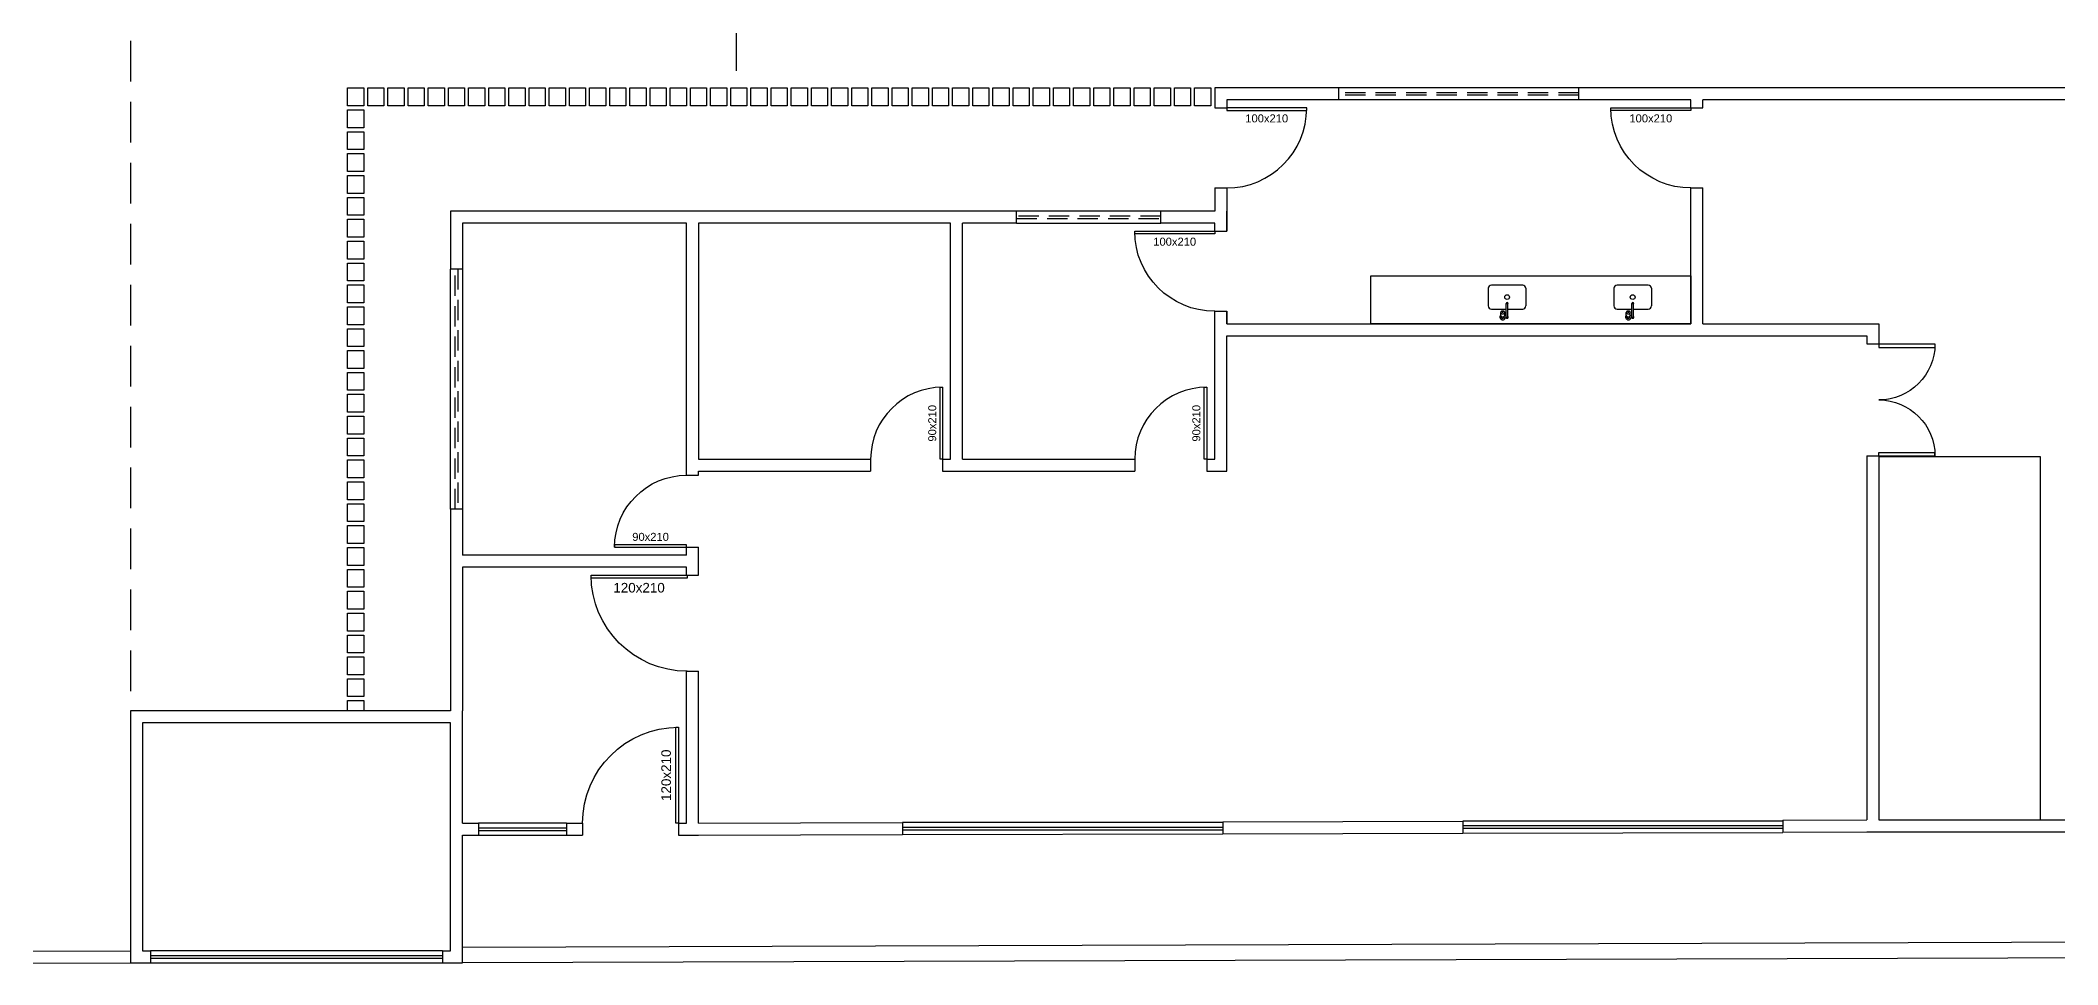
# Model space of a CAD drawing. Header units: centimetres. Extents: x 0 to 1099704, y -139216 to 99734.
# Drawn here: x 1049491 to 1052012, y 9711 to 10867 of the extents above; entities that cross this region are included whole.
import ezdxf
from ezdxf.enums import TextEntityAlignment as Align

# ---------------------------------------------------------------- set-up
doc = ezdxf.new("R2010")
doc.units = ezdxf.units.CM
doc.header["$LTSCALE"] = 4
doc.linetypes.add('DASHED2', pattern=[9.525, 6.35, -3.175])
doc.linetypes.add('HIDDENX2', pattern=[19.05, 12.7, -6.35])
for name, color, linetype in [('0.1', 1, 'Continuous'), ('0.2', 2, 'Continuous'), ('0.6', 6, 'Continuous'), ('001-MOBILIA', 253, 'Continuous'), ('02-CONT', 2, 'Continuous')]:
    doc.layers.add(name, color=color, linetype=linetype)
doc.styles.add('2mm 1-50', font='arial.ttf', dxfattribs={"height": 0.1})

# ---------------------------------------------------------------- blocks, each defined once
blk = doc.blocks.new('1_00e')
blk.add_lwpolyline([(-28.4, -52.3), (-25.4, -52.3), (-25.4, 47.7), (-28.4, 47.7)], close=True)
at = {"color": 1}
blk.add_arc((-28.4, -52.3), 100, 0, 90, dxfattribs=at)
blk = doc.blocks.new('90d')
blk.add_lwpolyline([(-5, -84), (-5, 6), (-2, 6), (-2, -84)], close=True)
at = {"color": 1}
blk.add_arc((-2, -84), 90, 90, 180, dxfattribs=at)
blk = doc.blocks.new('1_00')
for p, q in [((-129.2, 59.1), (-129.2, 109.1)), ((-129.2, 109.1), (-126.2, 109.1)), ((-126.2, 59.1), (-126.2, 109.1)), ((-29.2, 109.1), (-32.2, 109.1)), ((-32.2, 59.1), (-32.2, 109.1)), ((-29.2, 59.1), (-29.2, 109.1)), ((-129.2, 59.1), (-126.2, 59.1)), ((-29.2, 59.1), (-32.2, 59.1))]:
    blk.add_line(p, q)
at = {"color": 1}
for centre, start, end in [((-129.2, 59.1), 0, 90), ((-29.2, 59.1), 90, 180)]:
    blk.add_arc(centre, 50, start, end, dxfattribs=at)
blk = doc.blocks.new('BOJO')
at = {"layer": '001-MOBILIA'}
for p, q in [((1061.875, 1872.873), (1061.882, 1872.873)), ((1061.895, 1872.881), (1061.933, 1872.881)), ((1061.974, 1872.996), (1061.974, 1872.811)), ((1062.234, 1873.036), (1062.014, 1873.036)), ((1062.274, 1872.606), (1062.274, 1872.996)), ((1061.86, 1872.801), (1061.86, 1872.844)), ((1061.875, 1872.838), (1061.882, 1872.838)), ((1061.875, 1872.811), (1062.045, 1872.811)), ((1061.875, 1872.791), (1062.045, 1872.791)), ((1061.89, 1872.811), (1061.89, 1872.832)), ((1061.895, 1872.831), (1061.933, 1872.831)), ((1061.974, 1872.791), (1061.974, 1872.606)), ((1062.234, 1872.566), (1062.014, 1872.566))]:
    blk.add_line(p, q, dxfattribs=at)
blk.add_circle((1062.124, 1872.801), 0.03, dxfattribs=at)
for centre, radius, start, end in [((1061.875, 1872.856), 0.035, 45.5847, 244.6231), ((1061.875, 1872.856), 0.0175, 90, 204.62), ((1061.904, 1872.858), 0.0262, 144.7356, 163.6751), ((1061.898, 1872.862), 0.0195, 120.3612, 144.7356), ((1061.895, 1872.868), 0.0127, 90, 120.3612), ((1061.942, 1872.858), 0.0262, 144.7356, 163.6751), ((1061.936, 1872.862), 0.0195, 120.3612, 144.7356), ((1061.933, 1872.868), 0.0127, 90, 120.3612), ((1061.933, 1872.868), 0.0127, 59.6388, 90), ((1061.929, 1872.862), 0.0195, 35.2644, 59.6388), ((1061.924, 1872.858), 0.0262, 16.3249, 35.2644), ((1062.014, 1872.996), 0.04, 90, 180), ((1062.234, 1872.996), 0.04, 0, 90), ((1061.85, 1872.844), 0.01, 0, 24.62), ((1061.875, 1872.856), 0.0175, 211.0027, 270), ((1061.875, 1872.801), 0.015, 41.8103, 318.1897), ((1061.875, 1872.801), 0.01, 90.0002, 270.0002), ((1061.913, 1872.856), 0.0352, 163.6751, 180), ((1061.913, 1872.856), 0.0352, 180, 196.3249), ((1061.904, 1872.853), 0.0262, 196.3249, 215.2644), ((1061.898, 1872.849), 0.0195, 215.2644, 239.6388), ((1061.895, 1872.843), 0.0127, 239.6388, 270), ((1061.875, 1872.856), 0.035, 295.3769, 314.4153), ((1061.95, 1872.856), 0.0352, 163.6751, 180), ((1061.95, 1872.856), 0.0352, 180, 196.3249), ((1061.942, 1872.853), 0.0262, 196.3249, 215.2644), ((1061.936, 1872.849), 0.0195, 215.2644, 239.6388), ((1061.933, 1872.843), 0.0127, 239.6388, 270), ((1061.933, 1872.843), 0.0127, 270, 300.3612), ((1061.943, 1872.856), 0.00787, 144.7356, 163.6751), ((1061.945, 1872.856), 0.0106, 163.6751, 180), ((1061.945, 1872.856), 0.0106, 180, 196.3249), ((1061.943, 1872.855), 0.00787, 196.3249, 215.2644), ((1061.941, 1872.858), 0.00586, 120.3612, 144.7356), ((1061.941, 1872.854), 0.00586, 215.2644, 239.6388), ((1061.94, 1872.859), 0.00381, 90, 120.3612), ((1061.94, 1872.852), 0.00381, 239.6388, 270), ((1061.929, 1872.849), 0.0195, 300.3612, 324.7356), ((1061.94, 1872.859), 0.00381, 59.6388, 90), ((1061.94, 1872.852), 0.00381, 270, 300.3612), ((1061.939, 1872.858), 0.00586, 35.2644, 59.6388), ((1061.939, 1872.854), 0.00586, 300.3612, 324.7356), ((1061.937, 1872.856), 0.00787, 16.3249, 35.2644), ((1061.937, 1872.855), 0.00787, 324.7356, 343.6751), ((1061.935, 1872.856), 0.0106, 0, 16.3249), ((1061.935, 1872.856), 0.0106, 343.6751, 0), ((1061.924, 1872.853), 0.0262, 324.7356, 343.6751), ((1061.915, 1872.856), 0.0352, 0, 16.3249), ((1061.915, 1872.856), 0.0352, 343.6751, 0), ((1062.045, 1872.801), 0.0125, 233.1301, 126.8699), ((1062.045, 1872.801), 0.01, 270.0001, 90.0001), ((1062.014, 1872.606), 0.04, 180, 270), ((1062.234, 1872.606), 0.04, 270, 0)]:
    blk.add_arc(centre, radius, start, end, dxfattribs=at)

msp = doc.modelspace()

# ---------------------------------------------------------------- linework, layer by layer
at = {"layer": '0.1', "linetype": 'HIDDENX2'}
for p, q in [((1049603.25, 11551.556), (1049603.25, 10028.138)), ((1050360.027, 11336.556), (1050360.027, 10807.013))]:
    msp.add_line(p, q, dxfattribs=at)
at = {"layer": '0.1', "linetype": 'DASHED2'}
for p, q in [((1050890.727, 10646.86), (1050710.727, 10646.86)), ((1050710.727, 10643.86), (1050890.727, 10643.86)), ((1050009.227, 10280.36), (1050009.227, 10580.36)), ((1050012.227, 10580.36), (1050012.227, 10280.36))]:
    msp.add_line(p, q, dxfattribs=at)
at = {"layer": '0.1'}
for p, q in [((1049993.25, 9728.138), (1049628.25, 9728.138)), ((1049628.25, 9713.138), (1049993.25, 9713.138))]:
    msp.add_line(p, q, dxfattribs=at)
at = {"layer": '0.1', "linetype": 'DASHED2'}
for points in [[(1051413.229, 10801.013), (1051113.229, 10801.013)], [(1051413.229, 10798.013), (1051113.229, 10798.013)]]:
    msp.add_lwpolyline(points, dxfattribs=at)
at = {"layer": '0.2'}
for p, q in [((1050148.227, 9887.86), (1050038.227, 9887.86)), ((1050968.227, 9888.557), (1050568.267, 9888.557)), ((1050968.244, 9882.557), (1050568.267, 9882.557)), ((1051668.225, 9890.471), (1051268.264, 9890.471)), ((1051668.241, 9884.471), (1051268.264, 9884.471)), ((1050148.227, 9881.86), (1050038.227, 9881.86)), ((1050038.227, 9878.86), (1050148.227, 9878.86)), ((1050038.227, 9872.86), (1050148.227, 9872.86)), ((1050568.267, 9879.557), (1050968.252, 9879.557)), ((1050568.267, 9873.557), (1050968.265, 9874.651)), ((1051268.264, 9881.471), (1051668.249, 9881.471)), ((1051268.264, 9875.471), (1051668.263, 9876.264)), ((1049993.25, 9722.138), (1049628.25, 9722.138)), ((1049628.25, 9719.138), (1049993.25, 9719.138))]:
    msp.add_line(p, q, dxfattribs=at)
msp.add_lwpolyline([(1051153.229, 10572.013), (1051553.229, 10572.013), (1051553.229, 10512.013), (1051153.229, 10512.013)], close=True, dxfattribs=at)
at = {"layer": '0.6'}
for p, q in [((1051113.229, 10792.013), (1051113.229, 10807.013)), ((1051413.229, 10792.013), (1051413.229, 10807.013)), ((1051923.259, 10807.013), (1051568.229, 10807.013)), ((1051923.259, 10792.013), (1051568.229, 10792.013)), ((1050958.229, 10782.013), (1050973.227, 10782.013)), ((1051553.229, 10782.013), (1051568.229, 10782.013)), ((1050958.229, 10682.013), (1050973.227, 10682.013)), ((1051553.229, 10682.013), (1051568.229, 10682.013)), ((1050710.727, 10637.86), (1050710.727, 10652.86)), ((1050890.727, 10652.86), (1050710.727, 10652.86)), ((1050890.727, 10637.86), (1050890.727, 10652.86)), ((1050710.727, 10637.86), (1050890.727, 10637.86)), ((1050958.227, 10627.86), (1050973.227, 10627.86)), ((1050018.227, 10580.36), (1050003.227, 10580.36)), ((1050003.227, 10280.36), (1050003.227, 10580.36)), ((1050018.227, 10580.36), (1050018.227, 10280.36)), ((1050958.227, 10527.86), (1050973.227, 10527.86)), ((1051773.259, 10487.013), (1051788.259, 10487.013)), ((1050528.227, 10342.86), (1050528.227, 10327.86)), ((1050618.227, 10342.86), (1050618.227, 10327.86)), ((1050858.227, 10342.86), (1050858.227, 10327.86)), ((1050948.227, 10342.86), (1050948.227, 10327.86)), ((1051773.259, 10347.013), (1051788.259, 10347.013)), ((1050298.227, 10322.86), (1050313.227, 10322.86)), ((1050018.227, 10280.36), (1050003.227, 10280.36)), ((1050298.227, 10232.86), (1050313.227, 10232.86)), ((1050298.227, 10197.86), (1050313.227, 10197.86)), ((1050298.227, 10077.86), (1050313.227, 10077.86)), ((1050038.227, 9887.86), (1050038.227, 9872.86)), ((1050148.227, 9887.86), (1050148.227, 9872.86)), ((1050168.227, 9887.86), (1050168.227, 9872.86)), ((1050288.227, 9887.86), (1050288.227, 9872.86)), ((1050568.226, 9888.557), (1050568.267, 9873.557)), ((1050968.224, 9889.651), (1050968.265, 9874.651)), ((1051268.223, 9890.471), (1051268.264, 9875.471)), ((1051668.222, 9891.564), (1051668.263, 9876.564)), ((1048582.021, 9711.011), (1049603.25, 9713.138)), ((1048597.036, 9726.042), (1049603.219, 9728.138)), ((1049628.25, 9728.138), (1049628.25, 9713.138)), ((1049993.25, 9728.138), (1049993.25, 9713.138))]:
    msp.add_line(p, q, dxfattribs=at)
for points in [[(1049874.629, 10807.013), (1049894.829, 10807.013), (1049894.829, 10784.658), (1049874.629, 10784.658)], [(1049899.829, 10807.013), (1049920.029, 10807.013), (1049920.029, 10784.658), (1049899.829, 10784.658)], [(1049925.029, 10807.013), (1049945.229, 10807.013), (1049945.229, 10784.658), (1049925.029, 10784.658)], [(1049950.229, 10807.013), (1049970.429, 10807.013), (1049970.429, 10784.658), (1049950.229, 10784.658)], [(1049975.429, 10807.013), (1049995.629, 10807.013), (1049995.629, 10784.658), (1049975.429, 10784.658)], [(1050000.629, 10807.013), (1050020.829, 10807.013), (1050020.829, 10784.658), (1050000.629, 10784.658)], [(1050025.829, 10807.013), (1050046.029, 10807.013), (1050046.029, 10784.658), (1050025.829, 10784.658)], [(1050051.029, 10807.013), (1050071.229, 10807.013), (1050071.229, 10784.658), (1050051.029, 10784.658)], [(1050076.229, 10807.013), (1050096.429, 10807.013), (1050096.429, 10784.658), (1050076.229, 10784.658)], [(1050101.429, 10807.013), (1050121.629, 10807.013), (1050121.629, 10784.658), (1050101.429, 10784.658)], [(1050126.629, 10807.013), (1050146.829, 10807.013), (1050146.829, 10784.658), (1050126.629, 10784.658)], [(1050151.829, 10807.013), (1050172.029, 10807.013), (1050172.029, 10784.658), (1050151.829, 10784.658)], [(1050177.029, 10807.013), (1050197.229, 10807.013), (1050197.229, 10784.658), (1050177.029, 10784.658)], [(1050202.229, 10807.013), (1050222.429, 10807.013), (1050222.429, 10784.658), (1050202.229, 10784.658)], [(1050227.429, 10807.013), (1050247.629, 10807.013), (1050247.629, 10784.658), (1050227.429, 10784.658)], [(1050252.629, 10807.013), (1050272.829, 10807.013), (1050272.829, 10784.658), (1050252.629, 10784.658)], [(1050277.829, 10807.013), (1050298.029, 10807.013), (1050298.029, 10784.658), (1050277.829, 10784.658)], [(1050303.029, 10807.013), (1050323.229, 10807.013), (1050323.229, 10784.658), (1050303.029, 10784.658)], [(1050328.229, 10807.013), (1050348.429, 10807.013), (1050348.429, 10784.658), (1050328.229, 10784.658)], [(1050353.429, 10807.013), (1050373.629, 10807.013), (1050373.629, 10784.658), (1050353.429, 10784.658)], [(1050378.629, 10807.013), (1050398.829, 10807.013), (1050398.829, 10784.658), (1050378.629, 10784.658)], [(1050403.829, 10807.013), (1050424.029, 10807.013), (1050424.029, 10784.658), (1050403.829, 10784.658)], [(1050429.029, 10807.013), (1050449.229, 10807.013), (1050449.229, 10784.658), (1050429.029, 10784.658)], [(1050454.229, 10807.013), (1050474.429, 10807.013), (1050474.429, 10784.658), (1050454.229, 10784.658)], [(1050479.429, 10807.013), (1050499.629, 10807.013), (1050499.629, 10784.658), (1050479.429, 10784.658)], [(1050504.629, 10807.013), (1050524.829, 10807.013), (1050524.829, 10784.658), (1050504.629, 10784.658)], [(1050529.829, 10807.013), (1050550.029, 10807.013), (1050550.029, 10784.658), (1050529.829, 10784.658)], [(1050555.029, 10807.013), (1050575.229, 10807.013), (1050575.229, 10784.658), (1050555.029, 10784.658)], [(1050580.229, 10807.013), (1050600.429, 10807.013), (1050600.429, 10784.658), (1050580.229, 10784.658)], [(1050605.429, 10807.013), (1050625.629, 10807.013), (1050625.629, 10784.658), (1050605.429, 10784.658)], [(1050630.629, 10807.013), (1050650.829, 10807.013), (1050650.829, 10784.658), (1050630.629, 10784.658)], [(1050655.829, 10807.013), (1050676.029, 10807.013), (1050676.029, 10784.658), (1050655.829, 10784.658)], [(1050681.029, 10807.013), (1050701.229, 10807.013), (1050701.229, 10784.658), (1050681.029, 10784.658)], [(1050706.229, 10807.013), (1050726.429, 10807.013), (1050726.429, 10784.658), (1050706.229, 10784.658)], [(1050731.429, 10807.013), (1050751.629, 10807.013), (1050751.629, 10784.658), (1050731.429, 10784.658)], [(1050756.629, 10807.013), (1050776.829, 10807.013), (1050776.829, 10784.658), (1050756.629, 10784.658)], [(1050781.829, 10807.013), (1050802.029, 10807.013), (1050802.029, 10784.658), (1050781.829, 10784.658)], [(1050807.029, 10807.013), (1050827.229, 10807.013), (1050827.229, 10784.658), (1050807.029, 10784.658)], [(1050832.229, 10807.013), (1050852.429, 10807.013), (1050852.429, 10784.658), (1050832.229, 10784.658)], [(1050857.429, 10807.013), (1050877.629, 10807.013), (1050877.629, 10784.658), (1050857.429, 10784.658)], [(1050882.629, 10807.013), (1050902.829, 10807.013), (1050902.829, 10784.658), (1050882.629, 10784.658)], [(1050907.829, 10807.013), (1050928.029, 10807.013), (1050928.029, 10784.658), (1050907.829, 10784.658)], [(1050933.029, 10807.013), (1050953.229, 10807.013), (1050953.229, 10784.658), (1050933.029, 10784.658)], [(1049874.629, 10779.658), (1049894.829, 10779.658), (1049894.829, 10757.303), (1049874.629, 10757.303)], [(1049874.629, 10752.303), (1049894.829, 10752.303), (1049894.829, 10729.948), (1049874.629, 10729.948)], [(1049874.629, 10724.948), (1049894.829, 10724.948), (1049894.829, 10702.593), (1049874.629, 10702.593)], [(1049874.629, 10697.593), (1049894.829, 10697.593), (1049894.829, 10675.239), (1049874.629, 10675.239)], [(1049874.629, 10670.239), (1049894.829, 10670.239), (1049894.829, 10647.884), (1049874.629, 10647.884)], [(1049874.629, 10642.884), (1049894.829, 10642.884), (1049894.829, 10620.529), (1049874.629, 10620.529)], [(1049874.629, 10615.529), (1049894.829, 10615.529), (1049894.829, 10593.174), (1049874.629, 10593.174)], [(1049874.629, 10588.174), (1049894.829, 10588.174), (1049894.829, 10565.82), (1049874.629, 10565.82)], [(1049874.629, 10560.82), (1049894.829, 10560.82), (1049894.829, 10538.465), (1049874.629, 10538.465)], [(1049874.629, 10533.465), (1049894.829, 10533.465), (1049894.829, 10511.11), (1049874.629, 10511.11)], [(1049874.629, 10506.11), (1049894.829, 10506.11), (1049894.829, 10483.755), (1049874.629, 10483.755)], [(1049874.629, 10478.755), (1049894.829, 10478.755), (1049894.829, 10456.401), (1049874.629, 10456.401)], [(1049874.629, 10451.401), (1049894.829, 10451.401), (1049894.829, 10429.046), (1049874.629, 10429.046)], [(1049874.629, 10424.046), (1049894.829, 10424.046), (1049894.829, 10401.691), (1049874.629, 10401.691)], [(1049874.629, 10396.691), (1049894.829, 10396.691), (1049894.829, 10374.336), (1049874.629, 10374.336)], [(1049874.629, 10369.336), (1049894.829, 10369.336), (1049894.829, 10346.982), (1049874.629, 10346.982)], [(1049874.629, 10341.982), (1049894.829, 10341.982), (1049894.829, 10319.627), (1049874.629, 10319.627)], [(1051788.259, 9892.264), (1051990.042, 9892.264), (1051990.042, 10345.991), (1051788.259, 10345.991)], [(1049874.629, 10314.627), (1049894.829, 10314.627), (1049894.829, 10292.272), (1049874.629, 10292.272)], [(1049874.629, 10287.272), (1049894.829, 10287.272), (1049894.829, 10264.917), (1049874.629, 10264.917)], [(1049874.629, 10259.917), (1049894.829, 10259.917), (1049894.829, 10237.562), (1049874.629, 10237.562)], [(1049874.629, 10232.562), (1049894.829, 10232.562), (1049894.829, 10210.208), (1049874.629, 10210.208)], [(1049874.629, 10205.208), (1049894.829, 10205.208), (1049894.829, 10182.853), (1049874.629, 10182.853)], [(1049874.629, 10177.853), (1049894.829, 10177.853), (1049894.829, 10155.498), (1049874.629, 10155.498)], [(1049874.629, 10150.498), (1049894.829, 10150.498), (1049894.829, 10128.143), (1049874.629, 10128.143)], [(1049874.629, 10123.143), (1049894.829, 10123.143), (1049894.829, 10100.789), (1049874.629, 10100.789)], [(1049874.629, 10095.789), (1049894.829, 10095.789), (1049894.829, 10073.434), (1049874.629, 10073.434)], [(1049874.629, 10068.434), (1049894.829, 10068.434), (1049894.829, 10046.079), (1049874.629, 10046.079)]]:
    msp.add_lwpolyline(points, close=True, dxfattribs=at)
for points in [[(1051568.229, 10807.013), (1050958.229, 10807.013), (1050958.229, 10782.013)], [(1051553.229, 10782.013), (1051553.229, 10792.013), (1050973.229, 10792.013), (1050973.229, 10782.013)], [(1051568.229, 10782.013), (1051568.229, 10792.013)], [(1052148.259, 10807.013), (1051923.259, 10807.013)], [(1052148.259, 10792.013), (1051923.259, 10792.013)], [(1050958.229, 10682.013), (1050958.229, 10652.86)], [(1050973.229, 10682.013), (1050973.229, 10627.86)], [(1050973.229, 10527.86), (1050973.229, 10512.013), (1051553.229, 10512.013), (1051553.229, 10682.013)], [(1051568.229, 10512.013), (1051568.229, 10682.013)], [(1050313.227, 10652.86), (1050003.227, 10652.86), (1050003.227, 10580.36)], [(1050643.227, 10652.86), (1050298.227, 10652.86)], [(1050710.727, 10652.86), (1050628.227, 10652.86)], [(1050958.229, 10652.86), (1050890.727, 10652.86)], [(1050973.227, 10627.86), (1050973.227, 10652.86)], [(1050298.227, 10322.86), (1050298.227, 10637.86), (1050018.227, 10637.86), (1050018.227, 10580.36)], [(1050618.227, 10342.86), (1050628.227, 10342.86), (1050628.227, 10637.86), (1050313.227, 10637.86), (1050313.227, 10342.86), (1050528.227, 10342.86)], [(1050643.227, 10342.86), (1050643.227, 10637.86)], [(1050710.727, 10637.86), (1050643.227, 10637.86)], [(1050958.227, 10627.86), (1050958.227, 10637.86), (1050890.727, 10637.86)], [(1050948.227, 10342.86), (1050958.227, 10342.86), (1050958.227, 10527.86)], [(1050973.227, 10512.013), (1050973.227, 10527.86)], [(1050948.227, 10327.86), (1050973.227, 10327.86), (1050973.227, 10497.013)], [(1050973.227, 10497.013), (1051568.229, 10497.013)], [(1051568.229, 10512.013), (1051788.259, 10512.013)], [(1051568.229, 10497.013), (1051773.259, 10497.013)], [(1051773.259, 10497.013), (1051773.259, 10487.013)], [(1051788.259, 10512.013), (1051788.259, 10487.013)], [(1050643.227, 10342.86), (1050858.227, 10342.86)], [(1051773.259, 10347.013), (1051773.259, 9892.261)], [(1051788.259, 10347.013), (1051788.259, 9892.264), (1052033.259, 9892.264)], [(1050313.227, 10322.86), (1050313.227, 10327.86)], [(1050313.227, 10327.86), (1050528.227, 10327.86)], [(1050618.227, 10327.86), (1050643.227, 10327.86)], [(1050628.227, 10327.86), (1050858.227, 10327.86)], [(1050003.227, 10280.36), (1050003.227, 10222.86), (1050003.227, 10028.138)], [(1050018.227, 10280.36), (1050018.227, 10222.86)], [(1050298.227, 10222.86), (1050018.227, 10222.86)], [(1050298.227, 10222.86), (1050298.227, 10232.86)], [(1050313.227, 10207.86), (1050313.227, 10232.86)], [(1050313.227, 10197.86), (1050313.227, 10222.86)], [(1050298.227, 10197.86), (1050298.227, 10207.86), (1050018.227, 10207.86), (1050018.227, 10028.138)], [(1050288.227, 9887.86), (1050298.227, 9887.86), (1050298.227, 10077.86)], [(1050313.227, 9887.86), (1050313.227, 10077.86)], [(1049874.629, 10028.138), (1049874.629, 10041.079), (1049894.829, 10041.079), (1049894.829, 10028.138)], [(1050003.227, 10028.138), (1049603.25, 10028.138), (1049603.25, 9713.138), (1049628.25, 9713.138)], [(1049993.25, 9728.138), (1050003.25, 9728.138), (1050003.25, 10013.138), (1049618.25, 10013.138), (1049618.25, 9728.138), (1049628.25, 9728.138)], [(1050018.25, 9887.86), (1050018.25, 10028.138), (1050018.227, 10028.138)], [(1050018.227, 9887.86), (1050038.227, 9887.86)], [(1050148.227, 9887.86), (1050168.227, 9887.86)], [(1050313.188, 9887.86), (1050568.226, 9888.557)], [(1050968.224, 9889.651), (1051268.223, 9890.471)], [(1051668.222, 9891.564), (1051773.259, 9892.261)], [(1049993.25, 9713.138), (1050018.25, 9713.138), (1050018.25, 9872.86)], [(1050003.227, 9872.86), (1050003.25, 9872.86)], [(1050018.25, 9872.86), (1050038.227, 9872.86)], [(1050148.227, 9872.86), (1050168.227, 9872.86)], [(1050288.227, 9872.86), (1050313.227, 9872.86)], [(1050313.229, 9872.86), (1050568.267, 9873.557)], [(1050968.265, 9874.651), (1051268.264, 9875.471)], [(1051668.263, 9876.564), (1051773.259, 9877.261)], [(1051773.259, 9877.264), (1052033.259, 9877.264)], [(1054018.962, 9745.21), (1050018.25, 9732.493)], [(1054018.962, 9725.21), (1050018.25, 9713.138)]]:
    msp.add_lwpolyline(points, dxfattribs=at)

# ---------------------------------------------------------------- block references
at = {"layer": '001-MOBILIA', "xscale": 100, "yscale": 100, "zscale": 100, "rotation": 90}
for p in [(1238603.722, -95666.836), (1238760.68, -95666.836)]:
    msp.add_blockref('BOJO', p, dxfattribs=at)
at = {"layer": '02-CONT', "rotation": 270}
msp.add_blockref('1_00e', (1051025.482, 10753.607), dxfattribs=at)
at = {"layer": '02-CONT', "xscale": -1, "rotation": 90}
for name, p in [('1_00e', (1051500.976, 10753.607)), ('1_00e', (1050905.974, 10599.455)), ('90d', (1050214.264, 10230.855))]:
    msp.add_blockref(name, p, dxfattribs=at)
at = {"layer": '02-CONT'}
for name, p, xscale, yscale, zscale, rotation in [('1_00', (1051705.586, 10527.855), -1.399999999999958, 1.399999999999958, 1.399999999999958, 270), ('1_00e', (1050236.126, 10163.773), -1.2, 1.2, 1.2, 90)]:
    msp.add_blockref(name, p, dxfattribs=dict(at, xscale=xscale, yscale=yscale, zscale=zscale, rotation=rotation))
for p in [(1050620.232, 10426.823), (1050950.232, 10426.823)]:
    msp.add_blockref('90d', p, dxfattribs=at)
at = {"layer": '02-CONT', "xscale": -1.2, "yscale": 1.2, "zscale": 1.2}
msp.add_blockref('1_00e', (1050254.14, 9950.563), dxfattribs=at)

# ---------------------------------------------------------------- texts
at = {"layer": '02-CONT', "style": '2mm 1-50'}
for s, height, p in [('100x210', 10, (1051023.229, 10769.013)), ('100x210', 10, (1051503.229, 10769.013)), ('100x210', 10, (1050908.227, 10614.86)), ('90x210', 10, (1050253.227, 10245.86)), ('120x210', 12, (1050238.83, 10182.26))]:
    msp.add_text(s, height=height, dxfattribs=at).set_placement(p, align=Align.MIDDLE_CENTER)
for s, height, p in [('90x210', 10, (1050605.227, 10387.86)), ('90x210', 10, (1050935.227, 10387.86)), ('120x210', 12, (1050272.627, 9947.806))]:
    msp.add_text(s, height=height, rotation=90, dxfattribs=at).set_placement(p, align=Align.MIDDLE_CENTER)

doc.saveas('drawing.dxf')
